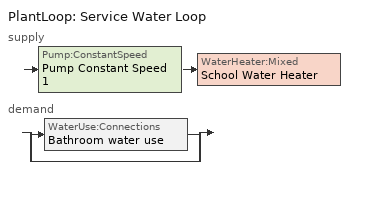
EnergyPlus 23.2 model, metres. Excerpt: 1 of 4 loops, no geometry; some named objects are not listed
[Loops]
PlantLoop 'Service Water Loop'
 supply: Pump:ConstantSpeed 'Pump Constant Speed 1' > WaterHeater:Mixed 'School Water Heater'
 demand: split
  | WaterUse:Connections 'Bathroom water use'
  | bypass
[PlantLoop]
Service Water Loop: Fluid Type=Water; Plant Equipment Operation Scheme=Service Water Loop Operation Schemes; Maximum Loop Temperature {C}=60; Minimum Loop Temperature {C}=10; Maximum Loop Flow Rate {m3/s}=Autosize; Minimum Loop Flow Rate {m3/s}=0; Plant Loop Volume {m3}=Autocalculate; Load Distribution Scheme=Optimal; Plant Loop Demand Calculation Scheme=SingleSetpoint; Common Pipe Simulation=None
[Sizing:Plant]
Service Water Loop: Loop Type=Heating; Design Loop Exit Temperature {C}=60; Loop Design Temperature Difference {deltaC}=5; Sizing Option=NonCoincident; Zone Timesteps in Averaging Window=1; Coincident Sizing Factor Mode=None
[Pump:ConstantSpeed]
Pump Constant Speed 1: Design Flow Rate {m3/s}=Autosize; Design Pump Head {Pa}=29891; Design Power Consumption {W}=Autosize; Motor Efficiency=0.9; Fraction of Motor Inefficiencies to Fluid Stream=0; Pump Control Type=Intermittent; Design Power Sizing Method=PowerPerFlowPerPressure; Design Electric Power per Unit Flow Rate {W/(m3/s)}=348701.1; Design Shaft Power per Unit Flow Rate per Unit Head {W-s/m3-Pa}=1.28205
[PlantEquipmentOperationSchemes]
Service Water Loop Operation Schemes: Control Scheme Object Type 1=PlantEquipmentOperation:HeatingLoad; Control Scheme Name 1=Service Water Loop Heating Operation Scheme; Control Scheme Schedule Name 1=Always On Discrete
[PlantEquipmentOperation:HeatingLoad]
Service Water Loop Heating Operation Scheme: Load Range Lower Limit 1 {W}=0; Load Range Upper Limit 1 {W}=1000000000; Range Equipment List Name 1=Service Water Loop Heating Equipment List
[PlantEquipmentList]
Service Water Loop Heating Equipment List: WaterHeater:Mixed, School Water Heater
[WaterHeater:Mixed]
School Water Heater: Tank Volume {m3}=Autosize; Setpoint Temperature Schedule=SHW_SetpointTemperature_60C; Deadband Temperature Difference {deltaC}=5; Maximum Temperature Limit {C}=82.22222; Heater Control Type=Cycle; Heater Maximum Capacity {W}=Autosize; Heater Ignition Minimum Flow Rate {m3/s}=0; Heater Ignition Delay {s}=0; Heater Fuel Type=Electricity; Heater Thermal Efficiency=1; Off Cycle Parasitic Fuel Consumption Rate {W}=10; Off Cycle Parasitic Fuel Type=Electricity; Off Cycle Parasitic Heat Fraction to Tank=0; On Cycle Parasitic Fuel Consumption Rate {W}=10; On Cycle Parasitic Fuel Type=Electricity; On Cycle Parasitic Heat Fraction to Tank=0; Ambient Temperature Indicator=Schedule; Ambient Temperature Zone=Mech_Th_FL1; Off Cycle Loss Coefficient to Ambient Temperature {W/K}=4; Off Cycle Loss Fraction to Zone=1; On Cycle Loss Coefficient to Ambient Temperature {W/K}=4; On Cycle Loss Fraction to Zone=1; Use Side Effectiveness=1; Source Side Effectiveness=1; Use Side Design Flow Rate {m3/s}=Autosize; Source Side Design Flow Rate {m3/s}=Autosize; Indirect Water Heating Recovery Time {hr}=1.5; Source Side Flow Control Mode=IndirectHeatPrimarySetpoint
[WaterHeater:Sizing]
School Water Heater: Design Mode=PeakDraw; Time Storage Can Meet Peak Draw {hr}=0.538503; Time for Tank Recovery {hr}=2; Nominal Tank Volume for Autosizing Plant Connections {m3}=1
[WaterUse:Connections]
Bathroom water use: Water Use Equipment Name 1=Water Fixture
[WaterUse:Equipment]
Water Fixture: Peak Flow Rate {m3/s}=0.00010278; Flow Rate Fraction Schedule=SHW_FlowRate_LphPerStudent; Target Temperature Schedule=SHW_UseTemperature_40C; Zone=Bathrooms_Th_FL1; Sensible Fraction Schedule=Fraction Sensible - 0.2; Latent Fraction Schedule=Fraction Sensible - 0.05
[SetpointManager:Scheduled]
Setpoint Manager Scheduled 1: Control Variable=Temperature; Schedule=SHW_SetpointTemperature_60C
[Schedule:Day:Interval]
Fraction Latent DefaultDay - 0.05: No, 24:00, 0.05
Fraction Sensible DefaultDay - 0.2: No, 24:00, 0.2
Schedule Day 3: No, 09:00, 0, 11:00, 0.144, 13:00, 0.489, 14:00, 0.647, 15:00, 0.287, 16:00, 0.072, 24:00, 0
Schedule Day 4: No, 24:00, 0
SHW_Temperature_140F_Default: No, 24:00, 40
SHW_Temperature_140F_Default 1; SHW_Temperature_140F_Summer_Design_Day; SHW_Temperature_140F_Summer_Design_Day 1; SHW_Temperature_140F_Winter_Design_Day; SHW_Temperature_140F_Winter_Design_Day 1: No, 24:00, 60
[Schedule:Week:Daily]
Fraction Sensible - 0.05 Week Rule - Jan1-Dec31: Fraction Latent DefaultDay - 0.05, Fraction Latent DefaultDay - 0.05, Fraction Latent DefaultDay - 0.05, Fraction Latent DefaultDay - 0.05, Fraction Latent DefaultDay - 0.05, Fraction Latent DefaultDay - 0.05, Fraction Latent DefaultDay - 0.05, Fraction Latent DefaultDay - 0.05, Fraction Latent DefaultDay - 0.05, Fraction Latent DefaultDay - 0.05, Fraction Latent DefaultDay - 0.05, Fraction Latent DefaultDay - 0.05
Fraction Sensible - 0.2 Week Rule - Jan1-Dec31: Fraction Sensible DefaultDay - 0.2, Fraction Sensible DefaultDay - 0.2, Fraction Sensible DefaultDay - 0.2, Fraction Sensible DefaultDay - 0.2, Fraction Sensible DefaultDay - 0.2, Fraction Sensible DefaultDay - 0.2, Fraction Sensible DefaultDay - 0.2, Fraction Sensible DefaultDay - 0.2, Fraction Sensible DefaultDay - 0.2, Fraction Sensible DefaultDay - 0.2, Fraction Sensible DefaultDay - 0.2, Fraction Sensible DefaultDay - 0.2
SHW_FlowRate_LphPerStudent Week Rule - Jan1-Jan1: Schedule Day 4, Schedule Day 4, Schedule Day 4, Schedule Day 4, Schedule Day 4, Schedule Day 4, Schedule Day 4, Schedule Day 3, Schedule Day 3, Schedule Day 3, Schedule Day 3, Schedule Day 3
SHW_FlowRate_LphPerStudent Week Rule - Jan2-Dec31: Schedule Day 4, Schedule Day 3, Schedule Day 3, Schedule Day 3, Schedule Day 3, Schedule Day 3, Schedule Day 4, Schedule Day 3, Schedule Day 3, Schedule Day 3, Schedule Day 3, Schedule Day 3
SHW_SetpointTemperature_60C Week Rule - Jan1-Dec31: SHW_Temperature_140F_Default 1, SHW_Temperature_140F_Default 1, SHW_Temperature_140F_Default 1, SHW_Temperature_140F_Default 1, SHW_Temperature_140F_Default 1, SHW_Temperature_140F_Default 1, SHW_Temperature_140F_Default 1, SHW_Temperature_140F_Default 1, SHW_Temperature_140F_Summer_Design_Day 1, SHW_Temperature_140F_Winter_Design_Day 1, SHW_Temperature_140F_Default 1, SHW_Temperature_140F_Default 1
SHW_UseTemperature_40C Week Rule - Jan1-Dec31: SHW_Temperature_140F_Default, SHW_Temperature_140F_Default, SHW_Temperature_140F_Default, SHW_Temperature_140F_Default, SHW_Temperature_140F_Default, SHW_Temperature_140F_Default, SHW_Temperature_140F_Default, SHW_Temperature_140F_Default, SHW_Temperature_140F_Summer_Design_Day, SHW_Temperature_140F_Winter_Design_Day, SHW_Temperature_140F_Default, SHW_Temperature_140F_Default
[Schedule:Year]
Fraction Sensible - 0.05: Fraction Sensible - 0.05 Week Rule - Jan1-Dec31, 1, 1, 12, 31
Fraction Sensible - 0.2: Fraction Sensible - 0.2 Week Rule - Jan1-Dec31, 1, 1, 12, 31
SHW_FlowRate_LphPerStudent: SHW_FlowRate_LphPerStudent Week Rule - Jan1-Jan1, 1, 1, 1, 1, SHW_FlowRate_LphPerStudent Week Rule - Jan2-Dec31, 1, 2, 12, 31
SHW_SetpointTemperature_60C: SHW_SetpointTemperature_60C Week Rule - Jan1-Dec31, 1, 1, 12, 31
SHW_UseTemperature_40C: SHW_UseTemperature_40C Week Rule - Jan1-Dec31, 1, 1, 12, 31
[Schedule:Constant]
Always On Discrete: Hourly Value=1
